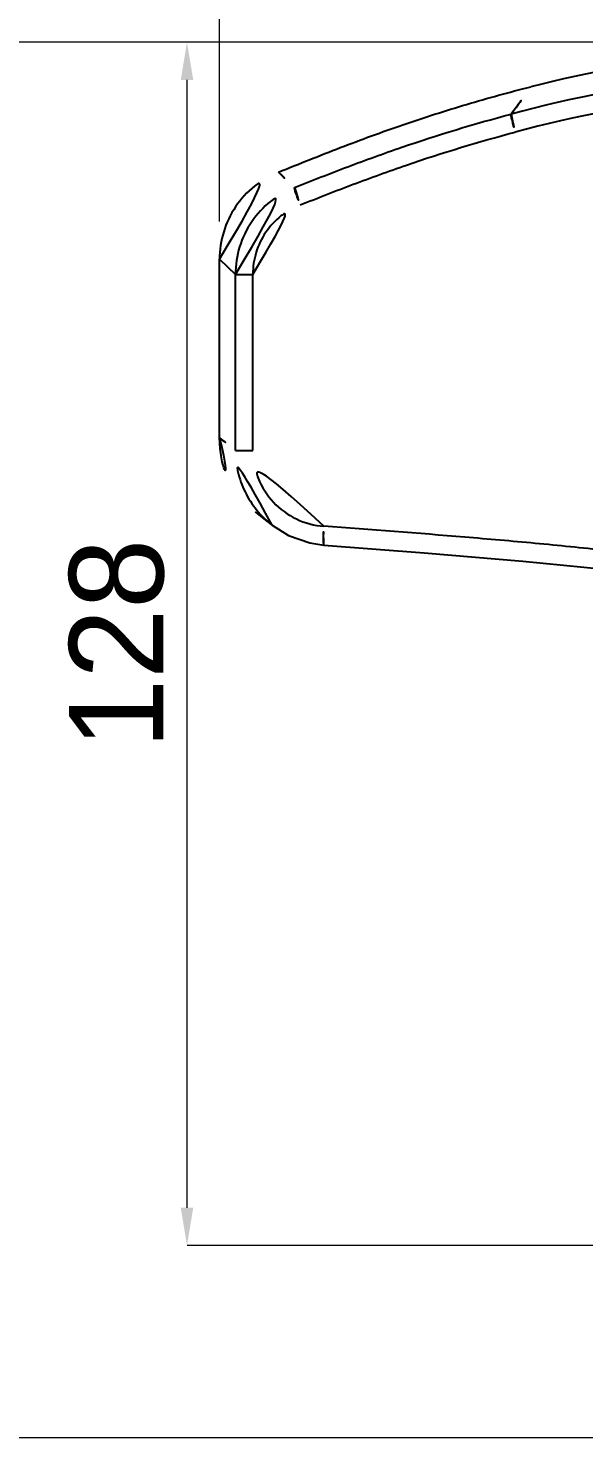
# Model space of a CAD drawing. Extents: x 16296660632 to 16296672714, y -37409619871 to -37409617455.
# Drawn here: x 16296671908.3 to 16296671967.3, y -37409617694.2 to -37409617544.6 of the extents above; entities that cross this region are included whole.
import ezdxf

# ---------------------------------------------------------------- set-up
doc = ezdxf.new("R2010")
doc.units = 0
doc.header["$LTSCALE"] = 10
doc.header["$MEASUREMENT"] = 0
doc.header["$PDMODE"] = 3
doc.header["$PDSIZE"] = -10
doc.layers.get('0').update_dxf_attribs({"linetype": 'CONTINUOUS'})
doc.layers.get('DEFPOINTS').update_dxf_attribs({"linetype": 'CONTINUOUS'})
doc.layers.add('06___PRT_ALL_SURFS', color=7, linetype='CONTINUOUS')
doc.styles.add('Daelim Dimension', font='')
doc.styles.get('Daelim Dimension').set_extended_font_data('나눔고딕')
doc.dimstyles.new('DEFAULT', dxfattribs={"dimscale": 2, "dimtxt": 2, "dimasz": 2, "dimexe": 0, "dimexo": 2, "dimgap": 1, "dimtad": 1, "dimdec": 1, "dimzin": 9, "dimdsep": 46, "dimtxsty": 'Daelim Dimension', "dimcen": 0.5, "dimclrd": 252, "dimclre": 252, "dimclrt": 3, "dimadec": 1, "dimazin": 0, "dimtfac": 1, "dimtdec": 1, "dimtix": 1, "dimtmove": 0, "dimatfit": 3, "dimfxl": 1, "dimtolj": 1, "dimtzin": 1, "dimlwd": 9, "dimlwe": 9, "dimarcsym": 0})

# ---------------------------------------------------------------- blocks, each defined once
blk = doc.blocks.new('*D0')
at = {"color": 5, "lineweight": 9, "transparency": 16777216}
for p, q in [((16296671998.611771, -37409617546.052368), (16296671898.434509, -37409617546.052368)), ((16296671898.434509, -37409617690.212334), (16296671898.434509, -37409617550.052368)), ((16296671998.612379, -37409617694.212334), (16296671898.434509, -37409617694.212334))]:
    blk.add_line(p, q, dxfattribs=at)
at = {"color": 5, "transparency": 16777216}
for points in [[(16296671897.767839, -37409617550.052368), (16296671899.10117, -37409617550.052368), (16296671898.434509, -37409617546.052368)], [(16296671897.767839, -37409617690.212334), (16296671899.10117, -37409617690.212334), (16296671898.434509, -37409617694.212334)]]:
    blk.add_solid(points, dxfattribs=at)
at = {"layer": 'DEFPOINTS', "color": 0, "transparency": 16777216}
for p in [(16296671898.434509, -37409617546.052368), (16296672002.611771, -37409617546.052368), (16296672002.612379, -37409617694.212334)]:
    blk.add_point(p, dxfattribs=at)
at = {"color": 7, "transparency": 16777216, "insert": (16296671890.99102, -37409617610.055573), "char_height": 10, "attachment_point": 5, "rotation": 90, "style": 'Daelim Dimension'}
blk.add_mtext('\\A1;148', dxfattribs=at)
blk = doc.blocks.new('*D1')
at = {"color": 5, "lineweight": 9, "transparency": 16777216}
for p, q in [((16296671998.611759, -37409617546.052368), (16296671925.184311, -37409617546.052368)), ((16296671925.184311, -37409617669.780693), (16296671925.184311, -37409617550.052368)), ((16296671998.611759, -37409617673.780693), (16296671925.184311, -37409617673.780693))]:
    blk.add_line(p, q, dxfattribs=at)
at = {"color": 5, "transparency": 16777216}
for points in [[(16296671924.517639, -37409617550.052368), (16296671925.850969, -37409617550.052368), (16296671925.184311, -37409617546.052368)], [(16296671924.517639, -37409617669.780693), (16296671925.850969, -37409617669.780693), (16296671925.184311, -37409617673.780693)]]:
    blk.add_solid(points, dxfattribs=at)
at = {"layer": 'DEFPOINTS', "color": 0, "transparency": 16777216}
for p in [(16296671925.184311, -37409617546.052368), (16296672002.611759, -37409617546.052368), (16296672002.611759, -37409617673.780693)]:
    blk.add_point(p, dxfattribs=at)
at = {"color": 7, "transparency": 16777216, "insert": (16296671917.74082, -37409617609.916527), "char_height": 10, "attachment_point": 5, "rotation": 90, "style": 'Daelim Dimension'}
blk.add_mtext('\\A1;128', dxfattribs=at)
blk = doc.blocks.new('*D3')
at = {"color": 5, "lineweight": 9, "transparency": 16777216}
for p, q in [((16296671928.64185, -37409617565.093422), (16296671928.64185, -37409617507.773682)), ((16296671932.64185, -37409617507.773682), (16296672072.582899, -37409617507.773682)), ((16296672076.582899, -37409617565.093422), (16296672076.582899, -37409617507.773682))]:
    blk.add_line(p, q, dxfattribs=at)
at = {"color": 5, "transparency": 16777216}
for points in [[(16296671932.64185, -37409617507.107018), (16296671932.64185, -37409617508.440353), (16296671928.64185, -37409617507.773682)], [(16296672072.582899, -37409617507.107018), (16296672072.582899, -37409617508.440353), (16296672076.582899, -37409617507.773682)]]:
    blk.add_solid(points, dxfattribs=at)
at = {"layer": 'DEFPOINTS', "color": 0, "transparency": 16777216}
for p in [(16296672076.582899, -37409617507.773682), (16296671928.64185, -37409617569.093422), (16296672076.582899, -37409617569.093422)]:
    blk.add_point(p, dxfattribs=at)
at = {"color": 7, "transparency": 16777216, "insert": (16296672000.12616, -37409617500.330193), "char_height": 10, "attachment_point": 5, "style": 'Daelim Dimension'}
blk.add_mtext('\\A1;148', dxfattribs=at)

msp = doc.modelspace()

# ---------------------------------------------------------------- linework, layer by layer
at = {"color": 7, "linetype": 'Continuous'}
for p, q in [((16296671928.640631, -37409617569.093422), (16296671928.64185, -37409617569.093422)), ((16296671928.640631, -37409617588.04586), (16296671928.640631, -37409617569.093422)), ((16296671928.64185, -37409617588.04586), (16296671928.64185, -37409617569.093422)), ((16296671928.64185, -37409617569.093422), (16296671930.33003, -37409617570.690689)), ((16296671930.33003, -37409617570.690689), (16296671932.169189, -37409617570.690689)), ((16296671930.33003, -37409617589.378403), (16296671930.33003, -37409617570.690689)), ((16296671932.169189, -37409617589.378403), (16296671932.169189, -37409617570.690689)), ((16296671928.640631, -37409617588.04586), (16296671928.64185, -37409617588.04586)), ((16296671930.33003, -37409617589.378403), (16296671932.169189, -37409617589.378403)), ((16296671934.21422, -37409617597.309334), (16296671934.21307, -37409617597.308441))]:
    msp.add_line(p, q, dxfattribs=at)
for points in [[(16296671934.21423, -37409617597.309288), (16296671935.94795, -37409617598.398773), (16296671938.220961, -37409617599.205307), (16296671939.70203, -37409617599.425858)], [(16296671939.702021, -37409617599.425987), (16296671950.37291, -37409617600.242889), (16296671960.85076, -37409617601.131752), (16296671969.48666, -37409617602.00354)]]:
    msp.add_lwpolyline(points, dxfattribs=at)
for centre, radius, start, end in [((16296671999.57428, -37409617700.460541), 154.406272, 89.99978143, 104.2066186), ((16296671999.64592, -37409617704.562027), 156.115314, 97.46589629, 104.86248606), ((16296671999.60944, -37409617705.089973), 154.650664, 97.45000901, 104.83343386), ((16296671938.69124, -37409617588.041473), 10.049397, 180.02491653, 231.44454029), ((16296672049.7201, -37409617436.388138), 194.061863, 231.39740067, 232.03239903), ((16296671938.700951, -37409617588.041107), 10.055484, 241.0649154, 244.08311423)]:
    msp.add_arc(centre, radius, start, end, dxfattribs=at)
for points, knots in [([(16296671934.883459, -37409617559.842163), (16296671937.07196, -37409617558.960609), (16296671941.44902, -37409617557.19725), (16296671948.09691, -37409617554.761688), (16296671954.84128, -37409617552.606956), (16296671959.392811, -37409617551.35556), (16296671961.68005, -37409617550.776459)], [0, 0, 0, 0, 0.2499981497, 0.4999862516, 0.749998535, 1, 1, 1, 1]), ([(16296671959.602209, -37409617553.669701), (16296671959.78826, -37409617553.425903), (16296671960.500771, -37409617552.475937), (16296671961.185499, -37409617551.505272), (16296671961.68005, -37409617550.776459)], [0, 0, 0, 0, 0.258268539, 1, 1, 1, 1]), ([(16296671936.60516, -37409617561.464348), (16296671938.487341, -37409617560.720238), (16296671942.25452, -37409617559.236832), (16296671949.86833, -37409617556.474487), (16296671955.68766, -37409617554.708557), (16296671959.602209, -37409617553.669701)], [0, 0, 0, 0, 0.2499143118, 0.499900784, 1, 1, 1, 1]), ([(16296671959.602209, -37409617553.669701), (16296671959.596319, -37409617553.691566), (16296671959.60372, -37409617553.759644), (16296671959.619261, -37409617553.887627), (16296671959.65469, -37409617554.074463), (16296671959.703581, -37409617554.311699), (16296671959.76696, -37409617554.592377), (16296671959.8701, -37409617555.025063), (16296671959.95624, -37409617555.36219), (16296671960.01737, -37409617555.593147)], [0, 0, 0, 0, 0.0344773358, 0.1011737957, 0.1984021204, 0.3227912307, 0.4703560972, 0.6362762663, 1, 1, 1, 1]), ([(16296671937.202, -37409617563.312813), (16296671939.069441, -37409617562.575851), (16296671942.806971, -37409617561.106377), (16296671950.360979, -37409617558.371094), (16296671956.1339, -37409617556.621536), (16296671960.01737, -37409617555.593147)], [0, 0, 0, 0, 0.2499172625, 0.4999016005, 1, 1, 1, 1]), ([(16296671928.64185, -37409617569.093422), (16296671928.642071, -37409617568.109962), (16296671928.936331, -37409617566.130852), (16296671930.22472, -37409617563.430023), (16296671932.245871, -37409617561.223213), (16296671933.97135, -37409617560.209862), (16296671934.883459, -37409617559.842163)], [0, 0, 0, 0, 0.2500150415, 0.5000036053, 0.7499904953, 1, 1, 1, 1]), ([(16296671930.33003, -37409617570.690689), (16296671930.330999, -37409617569.706497), (16296671930.62849, -37409617567.726273), (16296671931.92757, -37409617565.028557), (16296671933.960529, -37409617562.831657), (16296671935.691339, -37409617561.827606), (16296671936.60516, -37409617561.464348)], [0, 0, 0, 0, 0.2501247841, 0.5001422628, 0.7500800662, 1, 1, 1, 1]), ([(16296671936.605181, -37409617561.464401), (16296671936.598721, -37409617561.486481), (16296671936.609209, -37409617561.555008), (16296671936.634081, -37409617561.680107), (16296671936.685249, -37409617561.861076), (16296671936.755899, -37409617562.089081), (16296671936.846479, -37409617562.357941), (16296671936.99349, -37409617562.771729), (16296671937.115589, -37409617563.09304), (16296671937.202, -37409617563.312813)], [0, 0, 0, 0, 0.0354425385, 0.1023612437, 0.1994414178, 0.3234860285, 0.4706425519, 0.6362215362, 1, 1, 1, 1]), ([(16296671932.169189, -37409617570.690689), (16296671932.169291, -37409617569.902283), (16296671932.406981, -37409617568.315727), (16296671933.450211, -37409617566.156113), (16296671935.082399, -37409617564.401237), (16296671936.470051, -37409617563.6017), (16296671937.202, -37409617563.312813)], [0, 0, 0, 0, 0.2502390271, 0.500333417, 0.7502409764, 1, 1, 1, 1]), ([(16296671934.2131, -37409617597.308403), (16296671933.61367, -37409617596.841187), (16296671932.516451, -37409617595.76712), (16296671931.276649, -37409617593.830772), (16296671930.50382, -37409617591.664833), (16296671930.32951, -37409617590.138618), (16296671930.33003, -37409617589.378403)], [0, 0, 0, 0, 0.2499537391, 0.4999556836, 0.7499706094, 1, 1, 1, 1]), ([(16296671939.70767, -37409617597.43145), (16296671938.706579, -37409617597.357323), (16296671936.71236, -37409617596.829903), (16296671934.223749, -37409617595.013359), (16296671932.56039, -37409617592.415703), (16296671932.16934, -37409617590.384277), (16296671932.169189, -37409617589.378403)], [0, 0, 0, 0, 0.2497485075, 0.4996377223, 0.7497413309, 1, 1, 1, 1]), ([(16296671939.70203, -37409617599.425797), (16296671939.68635, -37409617599.424423), (16296671939.669411, -37409617599.353653), (16296671939.655491, -37409617599.253731), (16296671939.64641, -37409617599.062424), (16296671939.644291, -37409617598.820831), (16296671939.64942, -37409617598.521637), (16296671939.666639, -37409617598.053139), (16296671939.68902, -37409617597.684761), (16296671939.70767, -37409617597.43145)], [0, 0, 0, 0, 0.0235593099, 0.0814600551, 0.1739635234, 0.2976361337, 0.4481224854, 0.6198880302, 1, 1, 1, 1]), ([(16296671969.625469, -37409617600.016296), (16296671967.137369, -37409617599.734734), (16296671962.154699, -37409617599.236839), (16296671952.18194, -37409617598.370789), (16296671944.69722, -37409617597.80011), (16296671939.70767, -37409617597.43145)], [0, 0, 0, 0, 0.2501414305, 0.500197435, 1, 1, 1, 1])]:
    msp.add_open_spline(points, degree=3, knots=knots, dxfattribs=at)
msp.add_open_spline([(16296671934.883459, -37409617559.842163), (16296671935.45685, -37409617560.38343), (16296671936.030769, -37409617560.924141), (16296671936.60516, -37409617561.464348)], degree=3, dxfattribs=at)
at = {"layer": '06___PRT_ALL_SURFS', "color": 7, "linetype": 'Continuous'}
msp.add_lwpolyline([(16296671932.42771, -37409617595.900177), (16296671932.9946, -37409617596.350822), (16296671933.664, -37409617596.878799), (16296671934.21307, -37409617597.308434)], dxfattribs=at)

# ---------------------------------------------------------------- dimensions: what is measured, and where the dimension line sits
for base, p1, p2, angle, picture, middle in [((16296672076.582899, -37409617507.773682), (16296671928.64185, -37409617569.093422), (16296672076.582899, -37409617569.093422), 180, '*D3', (16296672000.12616, -37409617507.773682)), ((16296671898.434509, -37409617546.052368), (16296672002.612379, -37409617694.212334), (16296672002.611771, -37409617546.052368), 90, '*D0', (16296671898.434509, -37409617610.055573))]:
    dim = msp.add_linear_dim(base=base, p1=p1, p2=p2, angle=angle, dimstyle='DEFAULT', override={"dimtxt": 5, "dimdec": 0, "dimclrd": 5, "dimclre": 5, "dimclrt": 7})
    dim.commit()
    dim.dimension.update_dxf_attribs({"geometry": picture, "text_midpoint": middle, "dimtype": 160})
dim = msp.add_linear_dim(base=(16296671925.184311, -37409617546.052368), p1=(16296672002.611759, -37409617673.780693), p2=(16296672002.611759, -37409617546.052368), angle=90, dimstyle='DEFAULT', override={"dimtxt": 5, "dimdec": 0, "dimclrd": 5, "dimclre": 5, "dimclrt": 7})
dim.commit()
dim.dimension.update_dxf_attribs({"geometry": '*D1', "text_midpoint": (16296671917.74082, -37409617609.916527)})

doc.saveas('drawing.dxf')
